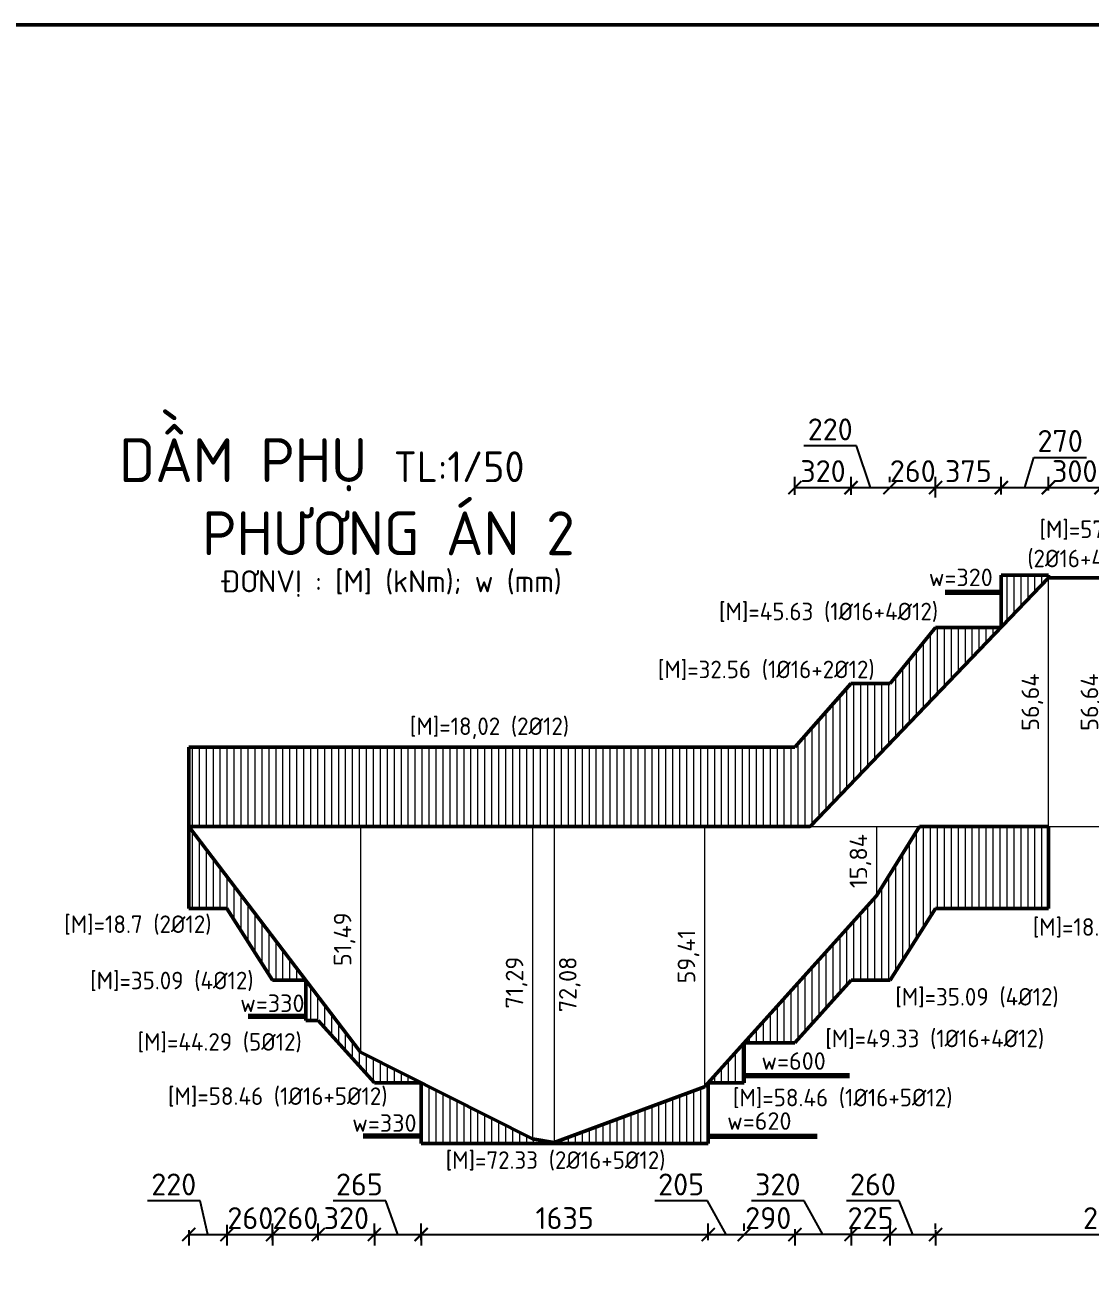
# Model space of a CAD drawing. Header units: millimetres. Extents: x 0 to 4970, y -594 to 1412.
# Drawn here: x 2397 to 2518.4, y 439 to 580.8 of the extents above; entities that cross this region are included whole.
import ezdxf

# ---------------------------------------------------------------- set-up
doc = ezdxf.new("R2010")
doc.units = ezdxf.units.MM
doc.header["$LTSCALE"] = 0.35
doc.header["$PDMODE"] = 3
doc.layers.get('0').update_dxf_attribs({"lineweight": 50})
for name, color, linetype, lineweight in [('Cotthepcat', 3, 'Continuous', 70), ('DuongBaoBieuDo', 2, 'Continuous', 50), ('Kich Thuoc', 1, 'Continuous', 20), ('Ky Hieu', 4, 'Continuous', 20), ('Text', 40, 'Continuous', 20)]:
    doc.layers.add(name, color=color, linetype=linetype, lineweight=lineweight)
doc.styles.get("Standard").update_dxf_attribs({"font": 'isocpeur.ttf'})
doc.styles.add('VN', font='')
doc.styles.get('VN').set_extended_font_data('TCVN 7284')
doc.dimstyles.new('Dim50', dxfattribs={"dimtxt": 2.5, "dimasz": 1.5, "dimexe": 1.25, "dimexo": 0.625, "dimtad": 1, "dimlfac": 50, "dimtxsty": 'Standard', "dimblk": 'ARCHTICK', "dimcen": 2.5, "dimadec": 0, "dimazin": 0, "dimtfac": 1, "dimtmove": 0, "dimatfit": 3, "dimfxl": 1, "dimarcsym": 0})
doc.dimstyles.new('Dim50KT', dxfattribs={"dimtxt": 2.5, "dimasz": 1.5, "dimexe": 1.25, "dimexo": 0.625, "dimtad": 1, "dimlfac": 50, "dimtxsty": 'Standard', "dimblk": 'ARCHTICK', "dimcen": 2.5, "dimse1": 1, "dimse2": 1, "dimsd1": 1, "dimsd2": 1, "dimadec": 0, "dimazin": 0, "dimtfac": 1, "dimtmove": 0, "dimatfit": 3, "dimfxl": 1, "dimarcsym": 0})
doc.dimstyles.new('DimBDB2', dxfattribs={"dimtxt": 2, "dimasz": 1.5, "dimexe": 1.25, "dimexo": 0.625, "dimtad": 1, "dimlfac": 2, "dimtxsty": 'Standard', "dimblk": 'ARCHTICK', "dimcen": 2.5, "dimse1": 1, "dimse2": 1, "dimsd1": 1, "dimsd2": 1, "dimadec": 0, "dimazin": 0, "dimtfac": 1, "dimtmove": 0, "dimatfit": 3, "dimfxl": 1, "dimarcsym": 0})
pattern_1 = [(90, (2062.1005, -43.4163), (-0.79375, 5e-17), [])]

# ---------------------------------------------------------------- blocks, each defined once
blk = doc.blocks.new('*D1152')
at = {"layer": 'Defpoints', "color": 0}
for p in [(2501.87, 516.16), (2508.27, 516.16), (2508.27, 513.01)]:
    blk.add_point(p, dxfattribs=at)
at = {"layer": 'Kich Thuoc', "color": 0, "insert": (2503.7, 517.79), "char_height": 2.5, "attachment_point": 5}
blk.add_mtext('{\\H0.8x;w=320}', dxfattribs=at)
blk = doc.blocks.new('_ArchTick')
at = {"color": 0, "linetype": 'ByBlock', "const_width": 0.15}
blk.add_lwpolyline([(-0.5, -0.5), (0.5, 0.5)], dxfattribs=at)
blk = doc.blocks.new('*D1194')
at = {"layer": 'Defpoints', "color": 0}
for p in [(2435.29, 489.4), (2435.29, 463.66), (2435.29, 463.66)]:
    blk.add_point(p, dxfattribs=at)
at = {"layer": 'Kich Thuoc', "color": 0, "insert": (2433.46, 476.53), "char_height": 2, "attachment_point": 5, "rotation": 90}
blk.add_mtext('51,49', dxfattribs=at)
blk = doc.blocks.new('*D1195')
at = {"layer": 'Defpoints', "color": 0}
for p in [(2454.89, 489.4), (2454.89, 453.76), (2454.89, 453.76)]:
    blk.add_point(p, dxfattribs=at)
at = {"layer": 'Kich Thuoc', "color": 0, "insert": (2453.06, 471.58), "char_height": 2, "attachment_point": 5, "rotation": 90}
blk.add_mtext('71,29', dxfattribs=at)
blk = doc.blocks.new('*D1196')
at = {"layer": 'Defpoints', "color": 0}
for p in [(2457.34, 489.4), (2457.34, 453.36), (2460.96, 453.36)]:
    blk.add_point(p, dxfattribs=at)
at = {"layer": 'Kich Thuoc', "color": 0, "insert": (2459.13, 471.38), "char_height": 2, "attachment_point": 5, "rotation": 90}
blk.add_mtext('72,08', dxfattribs=at)
blk = doc.blocks.new('*D1197')
at = {"layer": 'Defpoints', "color": 0}
for p in [(2474.49, 489.4), (2474.49, 459.7), (2474.49, 459.7)]:
    blk.add_point(p, dxfattribs=at)
at = {"layer": 'Kich Thuoc', "color": 0, "insert": (2472.66, 474.55), "char_height": 2, "attachment_point": 5, "rotation": 90}
blk.add_mtext('59,41', dxfattribs=at)
blk = doc.blocks.new('*D1198')
at = {"layer": 'Defpoints', "color": 0}
for p in [(2494.09, 489.4), (2494.09, 481.48), (2494.09, 481.48)]:
    blk.add_point(p, dxfattribs=at)
at = {"layer": 'Kich Thuoc', "color": 0, "insert": (2492.26, 485.44), "char_height": 2, "attachment_point": 5, "rotation": 90}
blk.add_mtext('15,84', dxfattribs=at)
blk = doc.blocks.new('*D1199')
at = {"layer": 'Defpoints', "color": 0}
for p in [(2513.69, 517.72), (2513.69, 489.4), (2513.69, 489.4)]:
    blk.add_point(p, dxfattribs=at)
at = {"layer": 'Kich Thuoc', "color": 0, "insert": (2511.86, 503.56), "char_height": 2, "attachment_point": 5, "rotation": 90}
blk.add_mtext('56,64', dxfattribs=at)
blk = doc.blocks.new('*D1200')
at = {"layer": 'Defpoints', "color": 0}
for p in [(2519.69, 517.72), (2519.69, 489.4), (2520.43, 489.4)]:
    blk.add_point(p, dxfattribs=at)
at = {"layer": 'Kich Thuoc', "color": 0, "insert": (2518.6, 503.56), "char_height": 2, "attachment_point": 5, "rotation": 90}
blk.add_mtext('56,64', dxfattribs=at)
blk = doc.blocks.new('*D1155')
at = {"layer": 'Defpoints', "color": 0}
for p in [(2508.32, 528.02), (2500.83, 526.27), (2508.32, 527.22)]:
    blk.add_point(p, dxfattribs=at)
at = {"layer": 'Kich Thuoc', "color": 0, "lineweight": -2}
for p, q in [((2500.83, 526.9), (2500.83, 529.27)), ((2508.32, 527.84), (2508.32, 529.27)), ((2500.83, 528.02), (2508.32, 528.02))]:
    blk.add_line(p, q, dxfattribs=at)
at = {"layer": 'Kich Thuoc', "color": 0, "lineweight": -2, "xscale": 1.5, "yscale": 1.5, "zscale": 1.5, "rotation": 180}
blk.add_blockref('_ArchTick', (2500.83, 528.02), dxfattribs=at)
at = {"layer": 'Kich Thuoc', "color": 0, "lineweight": -2, "xscale": 1.5, "yscale": 1.5, "zscale": 1.5}
blk.add_blockref('_ArchTick', (2508.32, 528.02), dxfattribs=at)
at = {"layer": 'Kich Thuoc', "color": 0, "insert": (2504.57, 529.9), "char_height": 2.5, "attachment_point": 5}
blk.add_mtext('375', dxfattribs=at)
blk = doc.blocks.new('*D1156')
at = {"layer": 'Defpoints', "color": 0}
for p in [(2513.69, 528.02), (2508.32, 526.59), (2513.69, 527.06)]:
    blk.add_point(p, dxfattribs=at)
at = {"layer": 'Kich Thuoc', "color": 0, "lineweight": -2}
for p, q in [((2511, 528.02), (2512.03, 531.46)), ((2512.03, 531.46), (2518.03, 531.46)), ((2508.32, 527.22), (2508.32, 529.27)), ((2513.69, 527.69), (2513.69, 529.27)), ((2508.32, 528.02), (2513.69, 528.02))]:
    blk.add_line(p, q, dxfattribs=at)
at = {"layer": 'Kich Thuoc', "color": 0, "lineweight": -2, "xscale": 1.5, "yscale": 1.5, "zscale": 1.5, "rotation": 180}
blk.add_blockref('_ArchTick', (2508.32, 528.02), dxfattribs=at)
at = {"layer": 'Kich Thuoc', "color": 0, "lineweight": -2, "xscale": 1.5, "yscale": 1.5, "zscale": 1.5}
blk.add_blockref('_ArchTick', (2513.69, 528.02), dxfattribs=at)
at = {"layer": 'Kich Thuoc', "color": 0, "insert": (2515.03, 533.34), "char_height": 2.5, "attachment_point": 5}
blk.add_mtext('270', dxfattribs=at)
blk = doc.blocks.new('*D1157')
at = {"layer": 'Defpoints', "color": 0}
for p in [(2519.69, 528.02), (2513.69, 527.06), (2519.69, 527.27)]:
    blk.add_point(p, dxfattribs=at)
at = {"layer": 'Kich Thuoc', "color": 0, "lineweight": -2}
for p, q in [((2513.69, 527.69), (2513.69, 529.27)), ((2519.69, 527.9), (2519.69, 529.27)), ((2513.69, 528.02), (2519.69, 528.02))]:
    blk.add_line(p, q, dxfattribs=at)
at = {"layer": 'Kich Thuoc', "color": 0, "lineweight": -2, "xscale": 1.5, "yscale": 1.5, "zscale": 1.5, "rotation": 180}
blk.add_blockref('_ArchTick', (2513.69, 528.02), dxfattribs=at)
at = {"layer": 'Kich Thuoc', "color": 0, "lineweight": -2, "xscale": 1.5, "yscale": 1.5, "zscale": 1.5}
blk.add_blockref('_ArchTick', (2519.69, 528.02), dxfattribs=at)
at = {"layer": 'Kich Thuoc', "color": 0, "insert": (2516.69, 529.9), "char_height": 2.5, "attachment_point": 5}
blk.add_mtext('300', dxfattribs=at)
blk = doc.blocks.new('*D1161')
at = {"layer": 'Defpoints', "color": 0}
for p in [(2420.05, 444.6), (2425.25, 443.97), (2425.25, 442.86)]:
    blk.add_point(p, dxfattribs=at)
at = {"layer": 'Kich Thuoc', "color": 0, "lineweight": -2}
for p, q in [((2420.05, 443.97), (2420.05, 441.61)), ((2420.05, 442.86), (2425.25, 442.86)), ((2425.25, 443.35), (2425.25, 441.61))]:
    blk.add_line(p, q, dxfattribs=at)
at = {"layer": 'Kich Thuoc', "color": 0, "lineweight": -2, "xscale": 1.5, "yscale": 1.5, "zscale": 1.5, "rotation": 180}
blk.add_blockref('_ArchTick', (2420.05, 442.86), dxfattribs=at)
at = {"layer": 'Kich Thuoc', "color": 0, "lineweight": -2, "xscale": 1.5, "yscale": 1.5, "zscale": 1.5}
blk.add_blockref('_ArchTick', (2425.25, 442.86), dxfattribs=at)
at = {"layer": 'Kich Thuoc', "color": 0, "insert": (2422.71, 444.73), "char_height": 2.5, "attachment_point": 5}
blk.add_mtext('260', dxfattribs=at)
blk = doc.blocks.new('*D1087')
at = {"layer": 'Defpoints', "color": 0}
for p in [(2430.45, 442.86), (2425.25, 441.61), (2430.45, 441.61)]:
    blk.add_point(p, dxfattribs=at)
at = {"layer": 'Kich Thuoc', "color": 0, "lineweight": -2}
for p, q in [((2425.25, 442.23), (2425.25, 444.11)), ((2430.45, 442.23), (2430.45, 444.11)), ((2425.25, 442.86), (2430.45, 442.86))]:
    blk.add_line(p, q, dxfattribs=at)
at = {"layer": 'Kich Thuoc', "color": 0, "lineweight": -2, "xscale": 1.5, "yscale": 1.5, "zscale": 1.5, "rotation": 180}
blk.add_blockref('_ArchTick', (2425.25, 442.86), dxfattribs=at)
at = {"layer": 'Kich Thuoc', "color": 0, "lineweight": -2, "xscale": 1.5, "yscale": 1.5, "zscale": 1.5}
blk.add_blockref('_ArchTick', (2430.45, 442.86), dxfattribs=at)
at = {"layer": 'Kich Thuoc', "color": 0, "insert": (2427.85, 444.73), "char_height": 2.5, "attachment_point": 5}
blk.add_mtext('260', dxfattribs=at)
blk = doc.blocks.new('*D1088')
at = {"layer": 'Defpoints', "color": 0}
for p in [(2436.85, 442.86), (2430.45, 442.23), (2436.85, 442.23)]:
    blk.add_point(p, dxfattribs=at)
at = {"layer": 'Kich Thuoc', "color": 0, "lineweight": -2}
for p, q in [((2430.45, 442.86), (2430.45, 444.11)), ((2436.85, 442.86), (2436.85, 444.11)), ((2430.45, 442.86), (2436.85, 442.86))]:
    blk.add_line(p, q, dxfattribs=at)
at = {"layer": 'Kich Thuoc', "color": 0, "lineweight": -2, "xscale": 1.5, "yscale": 1.5, "zscale": 1.5, "rotation": 180}
blk.add_blockref('_ArchTick', (2430.45, 442.86), dxfattribs=at)
at = {"layer": 'Kich Thuoc', "color": 0, "lineweight": -2, "xscale": 1.5, "yscale": 1.5, "zscale": 1.5}
blk.add_blockref('_ArchTick', (2436.85, 442.86), dxfattribs=at)
at = {"layer": 'Kich Thuoc', "color": 0, "insert": (2433.65, 444.73), "char_height": 2.5, "attachment_point": 5}
blk.add_mtext('320', dxfattribs=at)
blk = doc.blocks.new('*D1089')
at = {"layer": 'Defpoints', "color": 0}
for p in [(2415.69, 443.97), (2420.05, 443.61), (2420.05, 442.86)]:
    blk.add_point(p, dxfattribs=at)
at = {"layer": 'Kich Thuoc', "color": 0, "lineweight": -2}
for p, q in [((2416.98, 446.7), (2410.98, 446.7)), ((2417.87, 442.86), (2416.98, 446.7)), ((2415.69, 443.35), (2415.69, 441.61)), ((2415.69, 442.86), (2420.05, 442.86)), ((2420.05, 442.98), (2420.05, 441.61))]:
    blk.add_line(p, q, dxfattribs=at)
at = {"layer": 'Kich Thuoc', "color": 0, "lineweight": -2, "xscale": 1.5, "yscale": 1.5, "zscale": 1.5, "rotation": 180}
blk.add_blockref('_ArchTick', (2415.69, 442.86), dxfattribs=at)
at = {"layer": 'Kich Thuoc', "color": 0, "lineweight": -2, "xscale": 1.5, "yscale": 1.5, "zscale": 1.5}
blk.add_blockref('_ArchTick', (2420.05, 442.86), dxfattribs=at)
at = {"layer": 'Kich Thuoc', "color": 0, "insert": (2413.98, 448.57), "char_height": 2.5, "attachment_point": 5}
blk.add_mtext('220', dxfattribs=at)
blk = doc.blocks.new('*D1090')
at = {"layer": 'Defpoints', "color": 0}
for p in [(2436.85, 443.97), (2442.19, 443.61), (2442.19, 442.86)]:
    blk.add_point(p, dxfattribs=at)
at = {"layer": 'Kich Thuoc', "color": 0, "lineweight": -2}
for p, q in [((2438.14, 446.7), (2432.14, 446.7)), ((2439.52, 442.86), (2438.14, 446.7)), ((2436.85, 443.35), (2436.85, 441.61)), ((2436.85, 442.86), (2442.19, 442.86)), ((2442.19, 442.98), (2442.19, 441.61))]:
    blk.add_line(p, q, dxfattribs=at)
at = {"layer": 'Kich Thuoc', "color": 0, "lineweight": -2, "xscale": 1.5, "yscale": 1.5, "zscale": 1.5, "rotation": 180}
blk.add_blockref('_ArchTick', (2436.85, 442.86), dxfattribs=at)
at = {"layer": 'Kich Thuoc', "color": 0, "lineweight": -2, "xscale": 1.5, "yscale": 1.5, "zscale": 1.5}
blk.add_blockref('_ArchTick', (2442.19, 442.86), dxfattribs=at)
at = {"layer": 'Kich Thuoc', "color": 0, "insert": (2435.14, 448.57), "char_height": 2.5, "attachment_point": 5}
blk.add_mtext('265', dxfattribs=at)
blk = doc.blocks.new('*D1091')
at = {"layer": 'Defpoints', "color": 0}
for p in [(2474.91, 442.86), (2442.19, 441.61), (2474.91, 441.61)]:
    blk.add_point(p, dxfattribs=at)
at = {"layer": 'Kich Thuoc', "color": 0, "lineweight": -2}
for p, q in [((2442.19, 442.23), (2442.19, 444.11)), ((2474.91, 442.23), (2474.91, 444.11)), ((2442.19, 442.86), (2474.91, 442.86))]:
    blk.add_line(p, q, dxfattribs=at)
at = {"layer": 'Kich Thuoc', "color": 0, "lineweight": -2, "xscale": 1.5, "yscale": 1.5, "zscale": 1.5, "rotation": 180}
blk.add_blockref('_ArchTick', (2442.19, 442.86), dxfattribs=at)
at = {"layer": 'Kich Thuoc', "color": 0, "lineweight": -2, "xscale": 1.5, "yscale": 1.5, "zscale": 1.5}
blk.add_blockref('_ArchTick', (2474.91, 442.86), dxfattribs=at)
at = {"layer": 'Kich Thuoc', "color": 0, "insert": (2458.55, 444.73), "char_height": 2.5, "attachment_point": 5}
blk.add_mtext('1635', dxfattribs=at)
blk = doc.blocks.new('*D1092')
at = {"layer": 'Defpoints', "color": 0}
for p in [(2479.02, 442.86), (2479.02, 442.65), (2474.91, 441.61)]:
    blk.add_point(p, dxfattribs=at)
at = {"layer": 'Kich Thuoc', "color": 0, "lineweight": -2}
for p, q in [((2474.82, 446.7), (2468.82, 446.7)), ((2476.97, 442.86), (2474.82, 446.7)), ((2474.91, 442.23), (2474.91, 444.11)), ((2479.02, 443.28), (2479.02, 444.11)), ((2474.91, 442.86), (2479.02, 442.86))]:
    blk.add_line(p, q, dxfattribs=at)
at = {"layer": 'Kich Thuoc', "color": 0, "lineweight": -2, "xscale": 1.5, "yscale": 1.5, "zscale": 1.5, "rotation": 180}
blk.add_blockref('_ArchTick', (2474.91, 442.86), dxfattribs=at)
at = {"layer": 'Kich Thuoc', "color": 0, "lineweight": -2, "xscale": 1.5, "yscale": 1.5, "zscale": 1.5}
blk.add_blockref('_ArchTick', (2479.02, 442.86), dxfattribs=at)
at = {"layer": 'Kich Thuoc', "color": 0, "insert": (2471.82, 448.57), "char_height": 2.5, "attachment_point": 5}
blk.add_mtext('205', dxfattribs=at)
blk = doc.blocks.new('*D1093')
at = {"layer": 'Defpoints', "color": 0}
for p in [(2484.79, 444.11), (2479.02, 442.65), (2484.79, 442.86)]:
    blk.add_point(p, dxfattribs=at)
at = {"layer": 'Kich Thuoc', "color": 0, "lineweight": -2}
for p, q in [((2479.02, 443.28), (2479.02, 444.11)), ((2479.02, 442.86), (2484.79, 442.86)), ((2484.79, 443.48), (2484.79, 441.61))]:
    blk.add_line(p, q, dxfattribs=at)
at = {"layer": 'Kich Thuoc', "color": 0, "lineweight": -2, "xscale": 1.5, "yscale": 1.5, "zscale": 1.5, "rotation": 180}
blk.add_blockref('_ArchTick', (2479.02, 442.86), dxfattribs=at)
at = {"layer": 'Kich Thuoc', "color": 0, "lineweight": -2, "xscale": 1.5, "yscale": 1.5, "zscale": 1.5}
blk.add_blockref('_ArchTick', (2484.79, 442.86), dxfattribs=at)
at = {"layer": 'Kich Thuoc', "color": 0, "insert": (2481.75, 446.82), "char_height": 2.5, "attachment_point": 5}
blk.add_mtext('\\P290', dxfattribs=at)
blk = doc.blocks.new('*D1094')
at = {"layer": 'Defpoints', "color": 0}
for p in [(2491.19, 444.11), (2495.63, 444.11), (2495.63, 442.86)]:
    blk.add_point(p, dxfattribs=at)
at = {"layer": 'Kich Thuoc', "color": 0, "lineweight": -2}
for p, q in [((2491.19, 443.48), (2491.19, 441.61)), ((2491.19, 442.86), (2495.63, 442.86)), ((2495.63, 443.48), (2495.63, 441.61))]:
    blk.add_line(p, q, dxfattribs=at)
at = {"layer": 'Kich Thuoc', "color": 0, "lineweight": -2, "xscale": 1.5, "yscale": 1.5, "zscale": 1.5, "rotation": 180}
blk.add_blockref('_ArchTick', (2491.19, 442.86), dxfattribs=at)
at = {"layer": 'Kich Thuoc', "color": 0, "lineweight": -2, "xscale": 1.5, "yscale": 1.5, "zscale": 1.5}
blk.add_blockref('_ArchTick', (2495.63, 442.86), dxfattribs=at)
at = {"layer": 'Kich Thuoc', "color": 0, "insert": (2493.41, 444.73), "char_height": 2.5, "attachment_point": 5}
blk.add_mtext('225', dxfattribs=at)
blk = doc.blocks.new('*D1095')
at = {"layer": 'Defpoints', "color": 0}
for p in [(2484.79, 442.86), (2484.79, 442.86), (2491.19, 443.48)]:
    blk.add_point(p, dxfattribs=at)
at = {"layer": 'Kich Thuoc', "color": 0, "lineweight": -2}
for p, q in [((2485.84, 446.7), (2479.84, 446.7)), ((2487.99, 442.86), (2485.84, 446.7)), ((2491.19, 442.86), (2484.79, 442.86)), ((2491.19, 442.86), (2491.19, 441.61)), ((2484.79, 442.23), (2484.79, 441.61))]:
    blk.add_line(p, q, dxfattribs=at)
at = {"layer": 'Kich Thuoc', "color": 0, "lineweight": -2, "xscale": 1.5, "yscale": 1.5, "zscale": 1.5, "rotation": 180}
blk.add_blockref('_ArchTick', (2484.79, 442.86), dxfattribs=at)
at = {"layer": 'Kich Thuoc', "color": 0, "lineweight": -2, "xscale": 1.5, "yscale": 1.5, "zscale": 1.5}
blk.add_blockref('_ArchTick', (2491.19, 442.86), dxfattribs=at)
at = {"layer": 'Kich Thuoc', "color": 0, "insert": (2482.84, 448.57), "char_height": 2.5, "attachment_point": 5}
blk.add_mtext('320', dxfattribs=at)
blk = doc.blocks.new('*D1096')
at = {"layer": 'Defpoints', "color": 0}
for p in [(2495.63, 444.6), (2500.83, 443.97), (2500.83, 442.85)]:
    blk.add_point(p, dxfattribs=at)
at = {"layer": 'Kich Thuoc', "color": 0, "lineweight": -2}
for p, q in [((2496.69, 446.7), (2490.69, 446.7)), ((2498.23, 442.85), (2496.69, 446.7)), ((2495.63, 443.97), (2495.63, 441.6)), ((2495.63, 442.85), (2500.83, 442.85)), ((2500.83, 443.35), (2500.83, 441.6))]:
    blk.add_line(p, q, dxfattribs=at)
at = {"layer": 'Kich Thuoc', "color": 0, "lineweight": -2, "xscale": 1.5, "yscale": 1.5, "zscale": 1.5, "rotation": 180}
blk.add_blockref('_ArchTick', (2495.63, 442.85), dxfattribs=at)
at = {"layer": 'Kich Thuoc', "color": 0, "lineweight": -2, "xscale": 1.5, "yscale": 1.5, "zscale": 1.5}
blk.add_blockref('_ArchTick', (2500.83, 442.85), dxfattribs=at)
at = {"layer": 'Kich Thuoc', "color": 0, "insert": (2493.69, 448.57), "char_height": 2.5, "attachment_point": 5}
blk.add_mtext('260', dxfattribs=at)
blk = doc.blocks.new('*D1097')
at = {"layer": 'Defpoints', "color": 0}
for p in [(2500.83, 442.85), (2541.29, 442.85), (2541.29, 442.85)]:
    blk.add_point(p, dxfattribs=at)
at = {"layer": 'Kich Thuoc', "color": 0, "lineweight": -2}
for p, q in [((2500.83, 443.48), (2500.83, 444.1)), ((2541.29, 443.48), (2541.29, 444.1)), ((2500.83, 442.85), (2541.29, 442.85))]:
    blk.add_line(p, q, dxfattribs=at)
at = {"layer": 'Kich Thuoc', "color": 0, "lineweight": -2, "xscale": 1.5, "yscale": 1.5, "zscale": 1.5, "rotation": 180}
blk.add_blockref('_ArchTick', (2500.83, 442.85), dxfattribs=at)
at = {"layer": 'Kich Thuoc', "color": 0, "lineweight": -2, "xscale": 1.5, "yscale": 1.5, "zscale": 1.5}
blk.add_blockref('_ArchTick', (2541.29, 442.85), dxfattribs=at)
at = {"layer": 'Kich Thuoc', "color": 0, "insert": (2521.06, 444.73), "char_height": 2.5, "attachment_point": 5}
blk.add_mtext('2020', dxfattribs=at)
blk = doc.blocks.new('*D1127')
at = {"layer": 'Defpoints', "color": 0}
for p in [(2491.19, 528.02), (2484.79, 526.57), (2491.19, 526.57)]:
    blk.add_point(p, dxfattribs=at)
at = {"layer": 'Kich Thuoc', "color": 0, "lineweight": -2}
for p, q in [((2484.79, 527.19), (2484.79, 529.27)), ((2491.19, 527.19), (2491.19, 529.27)), ((2484.79, 528.02), (2491.19, 528.02))]:
    blk.add_line(p, q, dxfattribs=at)
at = {"layer": 'Kich Thuoc', "color": 0, "lineweight": -2, "xscale": 1.5, "yscale": 1.5, "zscale": 1.5, "rotation": 180}
blk.add_blockref('_ArchTick', (2484.79, 528.02), dxfattribs=at)
at = {"layer": 'Kich Thuoc', "color": 0, "lineweight": -2, "xscale": 1.5, "yscale": 1.5, "zscale": 1.5}
blk.add_blockref('_ArchTick', (2491.19, 528.02), dxfattribs=at)
at = {"layer": 'Kich Thuoc', "color": 0, "insert": (2487.99, 529.9), "char_height": 2.5, "attachment_point": 5}
blk.add_mtext('320', dxfattribs=at)
blk = doc.blocks.new('_None')
blk = doc.blocks.new('*D1128')
at = {"layer": 'Defpoints', "color": 0}
for p in [(2495.62, 528.02), (2495.62, 528.02), (2491.19, 526.57)]:
    blk.add_point(p, dxfattribs=at)
at = {"layer": 'Kich Thuoc', "color": 0, "lineweight": -2}
for p, q in [((2491.82, 532.78), (2485.82, 532.78)), ((2493.41, 528.02), (2491.82, 532.78)), ((2491.19, 527.19), (2491.19, 529.27)), ((2495.62, 528.65), (2495.62, 529.27)), ((2491.19, 528.02), (2495.62, 528.02))]:
    blk.add_line(p, q, dxfattribs=at)
at = {"layer": 'Kich Thuoc', "color": 0, "lineweight": -2, "xscale": 1.5, "yscale": 1.5, "zscale": 1.5, "rotation": 180}
blk.add_blockref('_ArchTick', (2491.19, 528.02), dxfattribs=at)
at = {"layer": 'Kich Thuoc', "color": 0, "lineweight": -2, "xscale": 1.5, "yscale": 1.5, "zscale": 1.5}
blk.add_blockref('_ArchTick', (2495.62, 528.02), dxfattribs=at)
at = {"layer": 'Kich Thuoc', "color": 0, "insert": (2488.82, 534.66), "char_height": 2.5, "attachment_point": 5}
blk.add_mtext('220', dxfattribs=at)
blk = doc.blocks.new('*D1129')
at = {"layer": 'Defpoints', "color": 0}
for p in [(2495.62, 528.02), (2500.83, 528.02), (2500.83, 528.02)]:
    blk.add_point(p, dxfattribs=at)
at = {"layer": 'Kich Thuoc', "color": 0, "lineweight": -2}
for p, q in [((2495.62, 528.65), (2495.62, 529.27)), ((2500.83, 528.65), (2500.83, 529.27)), ((2495.62, 528.02), (2500.83, 528.02))]:
    blk.add_line(p, q, dxfattribs=at)
at = {"layer": 'Kich Thuoc', "color": 0, "lineweight": -2, "xscale": 1.5, "yscale": 1.5, "zscale": 1.5, "rotation": 180}
blk.add_blockref('_ArchTick', (2495.62, 528.02), dxfattribs=at)
at = {"layer": 'Kich Thuoc', "color": 0, "lineweight": -2, "xscale": 1.5, "yscale": 1.5, "zscale": 1.5}
blk.add_blockref('_ArchTick', (2500.83, 528.02), dxfattribs=at)
at = {"layer": 'Kich Thuoc', "color": 0, "insert": (2498.23, 529.9), "char_height": 2.5, "attachment_point": 5}
blk.add_mtext('260', dxfattribs=at)
blk = doc.blocks.new('*D1148')
at = {"layer": 'Defpoints', "color": 0}
for p in [(2479.02, 461.01), (2491.02, 461.01), (2491.02, 461.01)]:
    blk.add_point(p, dxfattribs=at)
at = {"layer": 'Kich Thuoc', "color": 0, "insert": (2484.64, 462.64), "char_height": 2.5, "attachment_point": 5}
blk.add_mtext('{\\H0.8x;w=600}', dxfattribs=at)
blk = doc.blocks.new('*D1149')
at = {"layer": 'Defpoints', "color": 0}
for p in [(2474.91, 454.17), (2487.31, 454.17), (2487.31, 454.17)]:
    blk.add_point(p, dxfattribs=at)
at = {"layer": 'Kich Thuoc', "color": 0, "insert": (2480.73, 455.8), "char_height": 2.5, "attachment_point": 5}
blk.add_mtext('{\\H0.8x;w=620}', dxfattribs=at)
blk = doc.blocks.new('*D1150')
at = {"layer": 'Defpoints', "color": 0}
for p in [(2434.69, 453.94), (2441.29, 453.94), (2441.29, 453.94)]:
    blk.add_point(p, dxfattribs=at)
at = {"layer": 'Kich Thuoc', "color": 0, "insert": (2437.99, 455.57), "char_height": 2.5, "attachment_point": 5}
blk.add_mtext('{\\H0.8x;w=330}', dxfattribs=at)
blk = doc.blocks.new('*D1151')
at = {"layer": 'Defpoints', "color": 0}
for p in [(2421.92, 467.61), (2428.52, 467.61), (2428.52, 467.61)]:
    blk.add_point(p, dxfattribs=at)
at = {"layer": 'Kich Thuoc', "color": 0, "insert": (2425.22, 469.23), "char_height": 2.5, "attachment_point": 5}
blk.add_mtext('{\\H0.8x;w=330}', dxfattribs=at)

msp = doc.modelspace()

# ---------------------------------------------------------------- hatches: boundary and pattern name
at = {"layer": 'Ky Hieu'}
h = msp.add_hatch(dxfattribs=at)
h.set_pattern_fill('LINE', color=256, scale=0.25, angle=90, style=0)
h.set_pattern_definition(pattern_1)
h.paths.add_polyline_path([(2508.28119, 512.080559), (2500.83138, 512.080559), (2495.63138, 505.680559), (2491.189258, 505.680559), (2484.789258, 498.410559), (2415.687385, 498.410559), (2415.687385, 489.400559), (2486.541385, 489.400559)])
h.paths.add_polyline_path([(2513.687385, 517.720559), (2513.687385, 518.050559), (2508.316427, 518.050559), (2508.316427, 512.11732)])
h.paths.add_polyline_path([(2527.481748, 518.050559), (2519.687385, 518.050559), (2519.687385, 517.720559), (2527.481748, 511.230559)])
h.paths.add_polyline_path([(2535.228071, 511.230559), (2527.481748, 511.230559), (2535.228071, 504.780559)])
h.paths.add_polyline_path([(2541.261768, 504.780559), (2535.228071, 504.780559), (2539.287385, 501.400559), (2558.887385, 494.350559), (2578.487385, 493.200559), (2598.087385, 500.215559), (2604.534013, 504.800559), (2597.939792, 504.800559), (2591.539792, 498.410559), (2547.661768, 498.410559)])
h.paths.add_polyline_path([(2613.574759, 511.230559), (2604.534013, 511.230559), (2604.534013, 504.800559)])
h.paths.add_polyline_path([(2617.687385, 514.155559), (2617.687385, 514.730559), (2613.574759, 514.730559), (2613.574759, 511.230559)])
h.paths.add_polyline_path([(2627.588712, 514.730559), (2623.687385, 514.730559), (2623.687385, 514.155559), (2627.588712, 511.230559)])
h.paths.add_polyline_path([(2635.111271, 511.230559), (2627.588712, 511.230559), (2635.111271, 505.590559)])
h.paths.add_polyline_path([(2645.627771, 505.590559), (2635.111271, 505.590559), (2643.287385, 499.460559), (2662.887385, 491.975559), (2672.687385, 491.975559), (2672.687385, 498.410559), (2650.827771, 498.410559)])
h = msp.add_hatch(dxfattribs=at)
h.set_pattern_fill('LINE', color=256, scale=0.25, angle=90, style=0)
h.set_pattern_definition(pattern_1)
h.paths.add_polyline_path([(2415.687385, 489.400559), (2415.687385, 480.050559), (2420.048426, 480.050559), (2425.248426, 471.850559), (2429.048426, 471.850559)])
h.paths.add_polyline_path([(2435.287385, 463.655559), (2429.048426, 471.850559), (2429.048426, 467.250559), (2430.448426, 467.250559), (2436.848426, 460.170559), (2442.186981, 460.170559)])
h.paths.add_polyline_path([(2442.186981, 460.170559), (2442.186981, 453.230559), (2474.914743, 453.230559), (2474.914743, 460.170559), (2474.487385, 459.695559), (2457.337385, 453.360559), (2454.887385, 453.755559)])
h.paths.add_polyline_path([(2479.017383, 464.730559), (2474.914743, 460.170559), (2479.017383, 460.170559)])
h.paths.add_polyline_path([(2491.189258, 471.850559), (2495.63138, 471.850559), (2500.83138, 480.050559), (2513.687385, 480.050559), (2513.687385, 489.400559), (2498.987385, 489.400559), (2494.087385, 481.480559), (2479.017383, 464.730559), (2484.789258, 464.730559)])
h.paths.add_polyline_path([(2534.387385, 489.400559), (2519.687385, 489.400559), (2519.687385, 480.050559), (2541.285268, 480.050559), (2547.661768, 471.910559), (2552.106577, 471.910559), (2539.287385, 482.270559)])
h.paths.add_polyline_path([(2558.887385, 466.430559), (2552.106577, 471.910559), (2552.106577, 463.890559), (2585.268193, 463.890559), (2585.268193, 471.910559), (2578.487385, 466.430559), (2568.687385, 464.645559)])
h.paths.add_polyline_path([(2597.916292, 480.050559), (2617.687385, 480.050559), (2617.687385, 489.400559), (2602.987385, 489.400559), (2598.087385, 482.270559), (2585.268193, 471.910559), (2591.539792, 471.910559)])
h.paths.add_polyline_path([(2638.387385, 489.400559), (2623.687385, 489.400559), (2623.687385, 480.041444), (2645.627771, 480.050559), (2650.827771, 471.850559), (2656.182936, 471.850559), (2643.287385, 482.275559)])
h.paths.add_polyline_path([(2662.887385, 466.430559), (2656.182936, 471.850559), (2656.182936, 463.890559), (2672.687385, 463.890559), (2672.687385, 464.645559)])

# ---------------------------------------------------------------- linework, layer by layer
msp.add_lwpolyline([(2279.991956, 580.785388), (2818.034468, 580.785388), (2818.034468, 139.638217), (2279.991956, 139.638217)], close=True)
at = {"layer": 'Cotthepcat'}
for p, q in [((2508.316427, 516.050559), (2501.916427, 516.050559)), ((2429.048426, 467.718976), (2422.448426, 467.718976)), ((2479.017383, 461.000785), (2491.017383, 461.000785)), ((2442.186981, 454.092402), (2435.586981, 454.092402)), ((2474.914743, 454.092402), (2487.314743, 454.092402))]:
    msp.add_line(p, q, dxfattribs=at)
at = {"layer": 'DuongBaoBieuDo'}
for p, q in [((2508.316427, 512.080559), (2508.316427, 518.050559)), ((2513.687385, 518.050559), (2508.316427, 518.050559)), ((2508.316427, 518.050559), (2508.316427, 512.080559)), ((2513.687385, 517.720559), (2513.687385, 518.050559)), ((2500.83138, 512.080559), (2495.63138, 505.680559)), ((2500.83138, 512.080559), (2495.63138, 505.680559)), ((2500.83138, 512.080559), (2508.316427, 512.080559)), ((2508.316427, 512.080559), (2500.83138, 512.080559)), ((2491.189258, 505.680559), (2484.789258, 498.410559)), ((2491.18244, 505.680559), (2484.789258, 498.410559)), ((2491.18244, 505.680559), (2495.624562, 505.680559)), ((2495.63138, 505.680559), (2491.18244, 505.680559)), ((2415.687385, 498.410559), (2484.789258, 498.410559)), ((2484.789258, 498.410559), (2415.687385, 498.410559)), ((2415.687385, 498.410559), (2415.687385, 489.400559)), ((2415.687385, 489.400559), (2415.687385, 480.050559)), ((2415.687385, 489.400559), (2435.287385, 463.655559)), ((2415.687385, 489.400559), (2415.687385, 480.050559)), ((2494.087385, 481.480559), (2498.987385, 489.400559)), ((2498.987385, 489.400559), (2513.687385, 489.400559)), ((2513.687385, 489.400559), (2513.687385, 480.050559)), ((2474.487385, 459.695559), (2494.087385, 481.480559)), ((2420.048426, 480.050559), (2415.687385, 480.050559)), ((2415.687385, 480.050559), (2420.048426, 480.050559)), ((2420.048426, 480.050559), (2425.248426, 471.850559)), ((2420.048426, 480.050559), (2425.248426, 471.850559)), ((2495.63138, 471.850559), (2500.83138, 480.050559)), ((2495.63138, 471.850559), (2500.83138, 480.050559)), ((2500.83138, 480.050559), (2513.687385, 480.050559)), ((2429.048426, 471.850559), (2425.248426, 471.850559)), ((2425.248426, 471.850559), (2429.048426, 471.850559)), ((2429.048426, 471.850559), (2429.048426, 467.250559)), ((2429.048426, 471.850559), (2429.048426, 467.250559)), ((2484.789258, 464.730559), (2491.189258, 471.850559)), ((2484.789258, 464.730559), (2491.189258, 471.850559)), ((2491.189258, 471.850559), (2495.63138, 471.850559)), ((2491.189258, 471.850559), (2495.63138, 471.850559)), ((2430.448426, 467.250559), (2429.048426, 467.250559)), ((2429.048426, 467.250559), (2430.448426, 467.250559)), ((2430.448426, 467.250559), (2436.848426, 460.170559)), ((2430.448426, 467.250559), (2436.848426, 460.170559)), ((2435.287385, 463.655559), (2454.887385, 453.755559)), ((2484.789258, 464.730559), (2479.017383, 464.730559)), ((2479.017383, 464.730559), (2479.017383, 460.170559)), ((2479.017383, 460.170559), (2479.017383, 464.730559)), ((2479.017383, 464.730559), (2484.789258, 464.730559)), ((2442.186981, 460.170559), (2436.848426, 460.170559)), ((2436.848426, 460.170559), (2442.186981, 460.170559)), ((2442.186981, 460.170559), (2442.186981, 453.230559)), ((2442.186981, 460.170559), (2442.186981, 453.230559)), ((2457.337385, 453.360559), (2474.487385, 459.695559)), ((2479.017383, 460.170559), (2474.914743, 460.170559)), ((2474.914743, 460.170559), (2474.914743, 453.230559)), ((2474.914743, 453.230559), (2474.914743, 460.170559)), ((2474.914743, 460.170559), (2479.017383, 460.170559)), ((2454.887385, 453.755559), (2457.337385, 453.360559)), ((2442.186981, 453.230559), (2474.914743, 453.230559)), ((2442.186981, 453.230559), (2474.914743, 453.230559))]:
    msp.add_line(p, q, dxfattribs=at)
msp.add_lwpolyline([(2672.687385, 491.975559), (2662.887385, 491.975559), (2643.287385, 499.460559), (2623.687385, 514.155559), (2617.687385, 514.155559), (2598.087385, 500.215559), (2578.487385, 493.200559), (2558.887385, 494.350559), (2539.287385, 501.400559), (2519.687385, 517.720559), (2513.687385, 517.720559), (2486.541385, 489.400559), (2415.687385, 489.400559)], dxfattribs=at)
at = {"layer": 'Kich Thuoc'}
msp.add_line((2415.687385, 489.400559), (2519.687385, 489.400559), dxfattribs=at)
at = {"layer": 'Ky Hieu'}
for p, q in [((2486.541385, 489.400559), (2513.687385, 517.720559)), ((2513.687385, 489.400559), (2513.687385, 517.720559)), ((2513.687385, 517.720559), (2519.687385, 517.720559)), ((2435.287385, 463.655559), (2415.687385, 489.400559)), ((2435.287385, 489.400559), (2435.287385, 463.655559)), ((2454.887385, 489.400559), (2454.887385, 453.755559)), ((2457.337385, 489.400559), (2457.337385, 453.360559)), ((2474.487385, 489.400559), (2474.487385, 459.695559)), ((2494.087385, 489.400559), (2494.087385, 481.480559)), ((2494.087385, 481.480559), (2498.987385, 489.400559)), ((2494.087385, 481.480559), (2474.487385, 459.695559)), ((2435.287385, 463.655559), (2454.887385, 453.755559)), ((2457.337385, 453.360559), (2474.487385, 459.695559)), ((2454.887385, 453.755559), (2457.337385, 453.360559))]:
    msp.add_line(p, q, dxfattribs=at)

# ---------------------------------------------------------------- texts
at = {"layer": 'Text', "style": 'VN'}
for s, insert, char_height, width, attachment_point in [('^IDẦM PHỤ {\\H0.7x;TL:1/50\\P}      PHƯƠNG ÁN 2', (2429.347405, 520.308678), 5, 119.00779123, 8), ('[M]=57.30 \\P(2%%C16+4%%C12)', (2517.96102, 521.509893), 2, 28.27522987, 5), ('ĐƠNVỊ : [M] (kNm); w (mm)', (2438.788115, 517.073087), 2.5, 43.36754411, 5), ('[M]=45.63 (1%%C16+4%%C12)', (2488.627193, 513.798027), 2, 27.07398563, 5), ('[M]=32.56 (1%%C16+2%%C12)', (2481.528734, 507.190117), 2, 26.17992641, 5), ('[M]=18,02 (2%%C12)', (2449.974782, 500.581519), 2, 21.56272033, 5), ('[M]=18.7 (2%%C12)', (2409.891377, 478.141226), 2, 20.26555178, 5), ('[M]=18.7 (2%%C12)', (2520.295536, 477.824381), 2, 18.21128727, 5), ('[M]=35.09 (4%%C12)', (2413.765558, 471.720891), 2, 24.37985567, 5), ('[M]=35.09 (4%%C12)', (2505.549149, 469.865046), 2, 24.64228355, 5), ('[M]=49.33 (1%%C16+4%%C12)', (2500.733299, 465.111857), 2, 28.84146846, 5), ('[M]=44.29 (5%%C12)', (2419.21743, 464.720299), 2, 24.37985567, 5), ('[M]=58.46 (1%%C16+5%%C12)', (2425.836205, 458.536341), 2, 26.1519354, 5), ('[M]=58.46 (1%%C16+5%%C12)', (2490.241963, 458.371141), 2, 32.51574113, 5), ('[M]=72.33 (2%%C16+5%%C12)', (2457.508085, 451.246884), 2, 26.69366199, 5)]:
    msp.add_mtext(s, dxfattribs=dict(at, insert=insert, char_height=char_height, width=width, attachment_point=attachment_point))

# ---------------------------------------------------------------- dimensions: what is measured, and where the dimension line sits
at = {"layer": 'Kich Thuoc'}
for base, p1, p2, text, override, picture, middle in [((2495.624562, 528.0249), (2491.189258, 526.569803), (2495.624562, 528.0249), '220', {"dimtmove": 1, "dimldrblk": 'None'}, '*D1128', (2491.195085, 532.780856)), ((2500.83138, 528.0249), (2495.624562, 528.0249), (2500.83138, 528.0249), '260', {"dimtmove": 1, "dimldrblk": 'None'}, '*D1129', (2498.227971, 528.0249)), ((2420.05292, 442.859054), (2415.687385, 443.974782), (2420.05292, 443.609054), '220', {"dimtmove": 1}, '*D1089', (2416.35389, 446.69589)), ((2442.186981, 442.859054), (2436.848426, 443.974782), (2442.186981, 443.609054), '265', {"dimtmove": 1}, '*D1090', (2437.514931, 446.69589)), ((2479.017383, 442.859054), (2474.914743, 441.609054), (2479.017383, 442.650365), '205', {"dimtmove": 1}, '*D1092', (2474.190358, 446.69589)), ((2484.789258, 442.859054), (2479.017383, 442.650365), (2484.789258, 444.109054), '\\P290', {"dimtmove": 1}, '*D1093', (2481.753329, 442.859054))]:
    dim = msp.add_linear_dim(base=base, p1=p1, p2=p2, text=text, dimstyle='Dim50', override=override, dxfattribs=at)
    dim.commit()
    dim.dimension.update_dxf_attribs({"geometry": picture, "text_midpoint": middle, "dimtype": 160})
for base, p1, p2, text, picture, middle in [((2513.687385, 528.0249), (2508.316427, 526.591359), (2513.687385, 527.060049), '270', '*D1156', (2512.658156, 533.3374)), ((2508.316427, 528.0249), (2500.83138, 526.2707), (2508.316427, 527.216359), '375', '*D1155', (2504.573903, 529.8999))]:
    dim = msp.add_linear_dim(base=base, p1=p1, p2=p2, text=text, dimstyle='Dim50', override={"dimtmove": 1}, dxfattribs=at)
    dim.commit()
    dim.dimension.update_dxf_attribs({"geometry": picture, "text_midpoint": middle})
dim = msp.add_linear_dim(base=(2491.189258, 528.0249), p1=(2484.789258, 526.569803), p2=(2491.189258, 526.569803), dimstyle='Dim50', override={"dimldrblk": 'None'}, dxfattribs=at)
dim.commit()
dim.dimension.update_dxf_attribs({"geometry": '*D1127', "text_midpoint": (2487.989258, 529.8999)})
for base, p1, p2, picture, middle in [((2519.687385, 528.0249), (2513.687385, 527.060049), (2519.687385, 527.2749), '*D1157', (2516.687385, 528.0249)), ((2484.789258, 442.859054), (2491.189258, 443.484054), (2484.789258, 442.859054), '*D1095', (2485.216258, 446.69589)), ((2500.826886, 442.85456), (2495.626886, 444.595289), (2500.826886, 443.970289), '*D1096', (2496.069858, 446.69589)), ((2425.248426, 442.859054), (2420.048426, 444.599782), (2425.248426, 443.974782), '*D1161', (2422.70919, 442.859054))]:
    dim = msp.add_linear_dim(base=base, p1=p1, p2=p2, dimstyle='Dim50', override={"dimtmove": 1}, dxfattribs=at)
    dim.commit()
    dim.dimension.update_dxf_attribs({"geometry": picture, "text_midpoint": middle, "dimtype": 160})
for base, p1, p2, text, dimstyle, picture, middle in [((2508.269533, 516.160057), (2501.869533, 516.160057), (2508.269533, 513.005823), '{\\H0.8x;w=320}', 'Dim50KT', '*D1152', (2503.702852, 516.160057)), ((2428.516514, 467.608202), (2421.916514, 467.608202), (2428.516514, 467.608202), '{\\H0.8x;w=<>}', 'Dim50KT', '*D1151', (2425.216514, 467.608202)), ((2491.017383, 461.01142), (2479.017383, 461.01142), (2491.017383, 461.01142), '{\\H0.8x;w=<>}', 'Dim50KT', '*D1148', (2484.637556, 461.01142)), ((2441.292897, 453.941382), (2434.692897, 453.941382), (2441.292897, 453.941382), '{\\H0.8x;w=<>}', 'Dim50KT', '*D1150', (2437.992897, 453.941382)), ((2487.314743, 454.171045), (2474.914743, 454.171045), (2487.314743, 454.171045), '{\\H0.8x;w=<>}', 'Dim50KT', '*D1149', (2480.734917, 454.171045)), ((2495.63138, 442.859054), (2491.189258, 444.109054), (2495.63138, 444.109054), '225', 'Dim50', '*D1094', (2493.410319, 442.859054))]:
    dim = msp.add_linear_dim(base=base, p1=p1, p2=p2, text=text, dimstyle=dimstyle, dxfattribs=at)
    dim.commit()
    dim.dimension.update_dxf_attribs({"geometry": picture, "text_midpoint": middle, "dimtype": 160})
for base, p1, p2, picture, middle in [((2513.687385, 489.400559), (2513.687385, 517.720559), (2513.687385, 489.400559), '*D1199', (2511.862385, 503.560559)), ((2520.42814, 489.400559), (2519.687385, 517.720559), (2519.687385, 489.400559), '*D1200', (2518.60314, 503.560559)), ((2435.287385, 463.655559), (2435.287385, 489.400559), (2435.287385, 463.655559), '*D1194', (2433.462385, 476.528059)), ((2454.887385, 453.755559), (2454.887385, 489.400559), (2454.887385, 453.755559), '*D1195', (2453.062385, 471.578059)), ((2474.487385, 459.695559), (2474.487385, 489.400559), (2474.487385, 459.695559), '*D1197', (2472.662385, 474.548059)), ((2494.087385, 481.480559), (2494.087385, 489.400559), (2494.087385, 481.480559), '*D1198', (2492.262385, 485.440559))]:
    dim = msp.add_linear_dim(base=base, p1=p1, p2=p2, angle=90, dimstyle='DimBDB2', dxfattribs=at)
    dim.commit()
    dim.dimension.update_dxf_attribs({"geometry": picture, "text_midpoint": middle})
dim = msp.add_linear_dim(base=(2460.958904, 453.360559), p1=(2457.337385, 489.400559), p2=(2457.337385, 453.360559), angle=90, dimstyle='DimBDB2', dxfattribs=at)
dim.commit()
dim.dimension.update_dxf_attribs({"geometry": '*D1196', "text_midpoint": (2460.958904, 471.380559), "dimtype": 160})
dim = msp.add_linear_dim(base=(2430.448426, 442.859054), p1=(2425.248426, 441.609054), p2=(2430.448426, 441.609054), dimstyle='Dim50', dxfattribs=at)
dim.commit()
dim.dimension.update_dxf_attribs({"geometry": '*D1087', "text_midpoint": (2427.848426, 442.859054), "dimtype": 160})
dim = msp.add_linear_dim(base=(2436.848426, 442.859054), p1=(2430.448426, 442.234054), p2=(2436.848426, 442.234054), dimstyle='Dim50', dxfattribs=at)
dim.commit()
dim.dimension.update_dxf_attribs({"geometry": '*D1088', "text_midpoint": (2433.648426, 444.734054)})
for base, p1, p2, text, picture, middle in [((2474.914743, 442.859054), (2442.186981, 441.609054), (2474.914743, 441.609054), '1635', '*D1091', (2458.550862, 444.734054)), ((2541.285268, 442.85456), (2500.826886, 442.85456), (2541.285268, 442.85456), '2020', '*D1097', (2521.056077, 444.72956))]:
    dim = msp.add_linear_dim(base=base, p1=p1, p2=p2, text=text, dimstyle='Dim50', dxfattribs=at)
    dim.commit()
    dim.dimension.update_dxf_attribs({"geometry": picture, "text_midpoint": middle})

doc.saveas('drawing.dxf')
